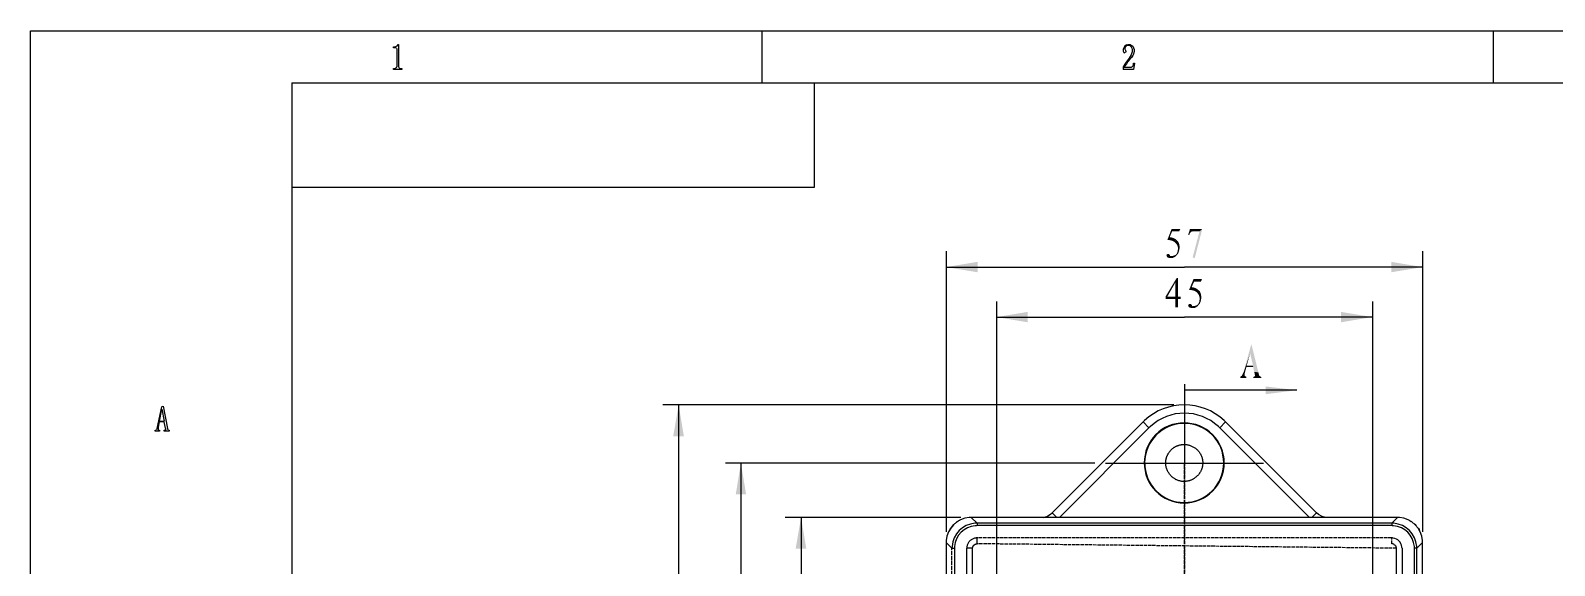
# Model space of a CAD drawing. Header units: millimetres. Extents: x 67 to 592, y -195 to 280.
# Drawn here: x 67.1 to 249.4, y 112.1 to 176.1 of the extents above; entities that cross this region are included whole.
import ezdxf

# ---------------------------------------------------------------- set-up
doc = ezdxf.new("R2010")
doc.units = ezdxf.units.MM
doc.linetypes.add('PDF_IMPORT', pattern=[1, 0.8, -0.2])
doc.layers.add('PDF_图层 1', color=7, linetype='Continuous', true_color=0x231f20)

msp = doc.modelspace()

# ---------------------------------------------------------------- linework, layer by layer
at = {"layer": 'PDF_图层 1', "color": 7, "lineweight": -3}
for points in [[(67.06924493589393, -195.1805613626052), (67.06924493589393, 176.0492076831362), (592.0680000348664, 176.0492076831362)], [(154.578679173238, 176.0774743866956), (154.578679173238, 169.8127074746357)], [(242.059658575884, 176.0774743866956), (242.059658575884, 169.8127074746357)], [(110.7817030975802, 174.01725028898), (110.4990360619831, 174.01725028898)], [(110.4992241931208, 174.0173443545479), (110.4992241931208, 174.1302230376494), (110.6967618885466, 174.1302230376494)], [(110.6967148557635, 174.1302230376494), (110.7818441959349, 174.1302230376494)], [(110.8942525511894, 174.1867564447681), (110.7818441959349, 174.1303171032174)], [(110.8097346372179, 174.01725028898), (110.8384246358385, 173.9608109474283)], [(110.9791937602212, 174.2430076551793), (110.8940644200498, 174.1865683136295)], [(110.8942525511894, 173.9045127042331), (110.8942525511894, 171.7315980545546)], [(111.007225299857, 174.3277607330743), (110.9790056290816, 174.2431017207491)], [(111.0070371687193, 174.3278077658583), (111.0357271673417, 174.3842471074081), (111.0921665088906, 174.3842471074081)], [(111.0922135416737, 174.3842471074081), (111.0922135416737, 171.7315980545546)], [(197.8112148006106, 173.8479792971135), (197.8112148006106, 173.5940022601387), (197.839434471386, 173.5093432478135)], [(197.8677011749426, 174.01725028898), (197.8112618333936, 173.8479322643286)], [(197.8391993074616, 173.5094843461673), (197.8678893060821, 173.4530450046165)], [(198.0087054632497, 174.2149761155435), (197.8676071093747, 174.0174384201177)], [(197.8956856817972, 173.4247312682723), (197.9521250233461, 173.3965115974978)], [(198.0087054632497, 173.3965115974978), (197.9522661217008, 173.3965115974978)], [(198.0366899701007, 174.0737366633138), (198.0084702993271, 173.9608579802141)], [(198.2061961258906, 174.3559804038488), (198.0086584304648, 174.2148820499737)], [(198.0087054632497, 173.9607639146443), (198.0087054632497, 173.8478852315446)], [(198.0087054632497, 173.8479792971135), (198.0369251340251, 173.7915399555636)], [(198.0366899701007, 173.7917280867023), (198.0653799687249, 173.707069074377)], [(198.0932233772212, 173.4529979718316), (198.0367840356722, 173.4247783010572)], [(198.1497097515568, 174.1867564447681), (198.0368310684571, 174.0738777616675)], [(198.0651918375853, 173.7069750088082), (198.0934115083607, 173.6505356672574)], [(198.1212078840722, 173.6222689636981), (198.1212078840722, 173.5376099513729)], [(198.1212078840722, 173.5375158858031), (198.1212078840722, 173.4810765442533)], [(198.2342276655265, 174.2712273259547), (198.1495686532022, 174.1865683136295)], [(198.2061020603227, 174.3560274366337), (198.3472004141978, 174.3842471074081), (198.6293971219479, 174.3842471074081)], [(198.3472004141978, 174.2994940295141), (198.2343217310962, 174.2712743587387)], [(198.6291149252404, 174.2430546879642), (198.5167065699859, 174.2994940295141), (198.3473885453355, 174.2994940295141)], [(198.6292089908084, 174.3842471074081), (198.7707776725304, 174.3278077658583)], [(198.6292089908084, 174.2430076551793), (198.742087673908, 174.1301289720796)], [(198.8266996534511, 173.3965115974978), (198.742040641125, 173.1707542312975)], [(198.7421817394796, 174.1302230376494), (198.8268407518039, 173.960905012998)], [(198.7706836069607, 174.3277607330743), (198.9395313037659, 174.1866623791992)], [(198.8552015209321, 173.7914929227788), (198.8552015209321, 173.5375158858031), (198.8265115223116, 173.396417531928)], [(198.8266996534511, 173.9609990785669), (198.8553896520717, 173.7916810539174)], [(199.0246606439354, 173.2555073091916), (198.9395313037659, 173.0861892845412)], [(198.9397194349036, 174.1867564447681), (199.0525981180033, 173.9892187493423)], [(199.0807237232089, 173.4529979718316), (199.024754709507, 173.2554602764067)], [(199.052692183573, 173.9892187493423), (199.109131525122, 173.8199007246918)], [(199.1091785579069, 173.5657355565785), (199.0804885592863, 173.4528568734779)], [(199.1091785579069, 173.819759626339), (199.1091785579069, 173.5657825893634)], [(111.4871948669555, 171.4210405776744), (110.4990360619831, 171.4210405776744)], [(110.4992241931208, 171.4211346432442), (110.4992241931208, 171.5340133263439), (110.6967618885466, 171.5340133263439)], [(110.7532482628823, 171.5622800299041), (110.6968089213315, 171.5340603591297)], [(110.8097346372179, 171.6187664042389), (110.7532952956671, 171.5623270626881)], [(110.8662210115517, 171.6750176146501), (110.8097816700028, 171.6185782731002)], [(110.8942525511894, 171.7315039889848), (110.866032880414, 171.675064647435)], [(111.0922135416737, 171.7315039889848), (111.120433212449, 171.675064647435)], [(111.1201980485283, 171.6750176146501), (111.1766373900772, 171.6185782731002)], [(111.1767314556452, 171.6187664042389), (111.2331707971959, 171.5623270626881)], [(111.2332178299808, 171.5622800299041), (111.2896571715315, 171.5340603591297)], [(111.2897042043164, 171.5340133263439), (111.4872418997422, 171.5340133263439)], [(111.4871948669555, 171.5340133263439), (111.4871948669555, 171.4211346432442)], [(197.8112148006106, 171.7315039889848), (197.7825248019882, 171.6468449766605)], [(197.7827129331259, 171.6467979438747), (197.7827129331259, 171.4210405776744)], [(199.052692183573, 171.4210405776744), (197.7828069986957, 171.4210405776744)], [(197.8677011749426, 171.8445237704391), (197.8112618333936, 171.7316450873386)], [(198.0087054632497, 172.0420144330801), (197.8676071093747, 171.8444767376543)], [(197.923717221433, 171.7032843182104), (198.7985270154588, 171.7032843182104)], [(198.0087054632497, 171.8445237704391), (197.9522661217008, 171.7316450873386)], [(198.1497097515568, 172.2677717992795), (198.0086113976818, 172.0420144330801)], [(198.1776942584078, 172.0985008074148), (198.0088465616044, 171.8445237704391)], [(198.2907140398621, 172.4652624619204), (198.1496156859871, 172.2677247664955)], [(198.3752319538336, 172.3805093840263), (198.1776942584078, 172.0983126762762)], [(198.4036867885316, 172.6062667502266), (198.2908081054319, 172.4651683963515)], [(198.6011774511725, 172.6345334537868), (198.3754200849713, 172.3805564168103)], [(198.5167065699859, 172.7475062024563), (198.4038278868862, 172.6064078485812)], [(198.6292089908084, 172.9449968650963), (198.5168006355539, 172.7474591696714)], [(198.7987151465965, 172.8602437872013), (198.6011774511725, 172.634486421002)], [(198.7421817394796, 173.1707542312975), (198.6293030563781, 172.9449968650963)], [(198.8552015209321, 172.9732635686566), (198.7987621793832, 172.860384885556)], [(198.8552015209321, 171.7315039889848), (198.7987621793832, 171.7032843182104)], [(198.9397194349036, 173.0860011534025), (198.8550604225793, 172.9731224703029)], [(198.9397194349036, 171.8162570668798), (198.8550604225793, 171.7315980545546)], [(198.9962058092393, 171.9290416844106), (198.9397664676885, 171.81616300131)], [(199.0246606439354, 172.0420144330801), (198.9959706453148, 171.9291357499795)], [(199.0244725127977, 172.0419203675103), (199.052692183573, 172.1830187213854), (199.1373511958974, 172.1830187213854)], [(199.1372100975446, 172.1830187213854), (199.0525510852184, 171.4210876104602)], [(98.33687531856967, 169.8125663762819), (98.33687531856967, -188.9158885161142)], [(98.3370634497092, 169.8125663762819), (585.8031860900225, 169.8125663762819), (585.8031860900225, -188.9158885161142)], [(160.8151323489536, 169.8125663762819), (160.8151323489536, 157.3112522229358)], [(160.8151323489536, 157.3112051901518), (98.33678125299991, 157.3112051901518)], [(176.6179598518411, 149.6637684756828), (176.6179598518411, 116.082360253377)], [(233.621788883007, 149.6637684756828), (233.621788883007, 116.082360253377)], [(176.6179598518411, 147.7730505337553), (205.1202976624853, 147.7730505337553)], [(233.621788883007, 147.7730505337553), (205.1199214002081, 147.7730505337553)], [(182.6288908252799, 143.6530726661675), (182.6288908252799, 111.059352920988)], [(227.6108579095682, 143.6530726661675), (227.6108579095682, 111.059352920988)], [(182.6288908252799, 141.7903862638758), (205.1199684329929, 141.7903862638758)], [(227.6108579095682, 141.7903862638758), (205.1202506297004, 141.7903862638758)], [(205.1201095313457, 133.7761878949004), (205.1201095313457, 124.3225981852593)], [(203.8781618205363, 131.2927628011275), (142.7261352510107, 131.2927628011275)], [(144.6168531929372, 131.2927628011275), (144.6168531929372, 59.33260232475739), (144.6168531929372, -12.65577782238718)], [(218.5804691959835, 133.0424764547497), (205.1201565641325, 133.0424764547497)], [(82.73106815047612, 131.0670054349272), (82.19489440574942, 128.4425760528472)], [(82.5053578170598, 129.3455584848644), (82.78755452481175, 130.7847616943922), (83.07022156040708, 129.3455584848644)], [(82.73102111769124, 131.0670995004961), (82.92855881311705, 131.1517585128213), (83.46520288568894, 128.442670118417)], [(81.99754484146314, 128.1603793450971), (81.99754484146314, 128.2450383574223), (82.08220385378928, 128.2450383574223)], [(82.50554594819934, 128.1602852795274), (81.99759187424621, 128.1602852795274)], [(82.16705099725311, 128.3580111060918), (82.13836099863073, 128.3015717645419)], [(82.19503550410407, 128.4425290200633), (82.19503550410407, 128.3860896785134)], [(82.47704408071466, 129.2609935381089), (82.3359457268396, 128.6119411102825)], [(82.3360397924112, 128.6118000119288), (82.3360397924112, 128.5271409996036)], [(82.3360397924112, 128.5272820979573), (82.3360397924112, 128.4426230856321)], [(82.3360397924112, 128.4425290200633), (82.3360397924112, 128.357870007738)], [(82.3360397924112, 128.3580111060918), (82.36472979103176, 128.2733520937666)], [(82.36454165989223, 128.2732580281968), (82.42051067359779, 128.2450383574223)], [(82.42055770638267, 128.2450383574223), (82.50568704655217, 128.2450383574223)], [(83.21113178314442, 128.4990624271829), (83.07003342926754, 129.2609935381089), (82.47695001514671, 129.2609935381089)], [(82.50554594819934, 129.3455114520795), (83.0694690358544, 129.3455114520795)], [(82.50554594819934, 128.2450383574223), (82.50554594819934, 128.1603793450971)], [(83.66255244997522, 128.1602852795274), (83.0699393636996, 128.1602852795274)], [(83.07003342926754, 128.1603793450971), (83.07003342926754, 128.2450383574223), (83.15469244159367, 128.2450383574223)], [(83.21103771757465, 128.2732580281968), (83.1545983760239, 128.2450383574223)], [(83.23906925721049, 128.3297914353164), (83.21084958643694, 128.2733520937666)], [(83.21103771757465, 128.4990153943971), (83.23925738835003, 128.4425760528472)], [(83.23906925721049, 128.4425290200633), (83.23906925721049, 128.3860896785134)], [(83.23906925721049, 128.3860426457276), (83.23906925721049, 128.3296033041778)], [(83.4650147545494, 128.4425290200633), (83.4650147545494, 128.3860896785134)], [(83.49304629418705, 128.3580111060918), (83.52173629280946, 128.3015717645419)], [(83.57803453600374, 128.2450383574223), (83.66269354832805, 128.2450383574223)], [(83.66255244997522, 128.2450383574223), (83.66255244997522, 128.1603793450971)], [(200.8871589150902, 128.5555017687327), (190.1632136927257, 117.8038072034398)], [(210.0585519169784, 129.2609935381089), (209.3530601476031, 128.5555017687327)], [(194.4247602420357, 124.3225511524754), (150.2040658096888, 124.3225511524754)], [(152.0667522119813, 124.3225511524754), (152.0667522119813, 59.33264935754318), (152.0667522119813, -5.657252437390828)], [(195.6660494938586, 124.3225511524754), (205.1201095313457, 124.3225511524754), (214.5736992409877, 124.3225511524754)], [(178.3674383415416, 117.8318857758606), (157.3720032849054, 117.8318857758606)], [(159.263144521894, 117.8318857758606), (159.263144521894, 59.33250825918853)], [(179.6094330851359, 117.8318857758606), (180.3149248545113, 117.1263940064853)], [(180.3149248545113, 117.0981743357099), (180.3149248545113, 117.04173499416), (180.3149248545113, 116.9852956526102), (180.3149248545113, 116.900636640285), (180.3149248545113, 116.8441972987333)], [(188.2444642111615, 117.8319798414294), (188.6677592727867, 117.94485852453), (189.0915246622571, 118.1988355615057), (189.3168117006113, 118.3681535861561), (189.8534557731849, 117.8319798414294)], [(220.922937034235, 118.3681535861561), (220.3867632895084, 117.8319798414294)], [(221.9954256220394, 117.8318857758606), (221.6003502311896, 117.9447644589612), (221.1488354987891, 118.1705218251614), (220.9230781325879, 118.3680595205864)], [(230.6303156497122, 117.8318857758606), (229.9248238803351, 117.1263940064853)], [(229.9248238803351, 117.0981743357099), (229.9248238803351, 117.04173499416), (229.9248238803351, 116.9852956526102), (229.9248238803351, 116.900636640285), (229.9248238803351, 116.8441972987333)], [(232.0412991884646, 117.4651711541399), (232.1541778715643, 117.4087318125882)], [(232.1543189699171, 117.4086377470193), (232.2671976530187, 117.3239787346941)], [(232.6342885370175, 117.0419231252987), (232.746696892272, 116.9572641129725)], [(232.7467909578399, 116.9571700474037), (232.8319202980131, 116.8442913643031)], [(233.1137877762708, 116.4774356442277), (233.1984467885951, 116.364556961128)], [(233.1983056902423, 116.3646510266969), (233.2547450317931, 116.2235526728218)], [(177.3519534887011, 114.1352029698988), (177.40839283025, 114.1352029698988), (177.4643618439555, 114.1352029698988), (177.5208011855045, 114.1352029698988), (177.6059305256758, 114.1352029698988)], [(179.778421880294, 4.529907614047131), (179.778421880294, 114.1352029698988), (179.0729301109169, 114.1352029698988), (179.0729301109169, 4.529907614047131)], [(230.0944711344779, 114.643204076635), (230.0098121221535, 114.6714237474094), (229.9246827819822, 114.6714237474094)], [(230.4613268545541, 114.1352500026837), (229.9248238803351, 3.993733869322258), (230.0099532205064, 3.993733869322258)], [(230.094330036125, 114.643204076635), (230.1789890484493, 114.6149844058596)], [(230.1788479500965, 114.6149373730747), (230.2352872916454, 114.558498031524)], [(230.2353343244321, 114.55845099874), (230.3204636646016, 114.5020116571901)], [(230.3203225662488, 114.5019646244053), (230.3762915799507, 114.4455252828545)], [(230.3763386127356, 114.4456663812092), (230.405028611358, 114.3610073688839)], [(230.4048404802203, 114.3609603360991), (230.4330601509957, 114.3045209945492)], [(230.4328249870713, 114.3044269289795), (230.4615149856918, 114.2197679166551)], [(230.4613268545541, 114.2199560477938), (230.4613268545541, 114.1352970354685)], [(231.1668186239312, 114.1352500026837), (231.1668186239312, 4.529954646832015), (230.4613268545541, 4.529954646832015), (230.4613268545541, 4.445295634507705)], [(232.8033243649604, 114.1352029698988), (232.7186653526343, 114.1352029698988), (232.6344766681552, 114.1352029698988)], [(232.8882655739922, 114.1352029698988), (232.8318262324415, 114.1352029698988)], [(233.621788883007, 114.8124280357157), (232.9445167844035, 114.1351559371139)]]:
    msp.add_lwpolyline(points, dxfattribs=at)
for points in [[(220.9231251653746, 118.3682006189401), (210.0585519169784, 129.2609935381089), (209.8892338923316, 129.402091891984, 0.397132876325784), (200.3505148425184, 129.402091891984), (200.1816671457131, 129.2609935381089)], [(220.0765350421206, 117.8038072034398), (209.3530601476031, 128.5555017687327), (209.1837421229526, 128.6966001226078, 0.3942480591875246), (201.0560066118937, 128.6966001226078), (200.8871589150902, 128.5555017687327), (200.1816671457131, 129.2609935381089), (189.3166235694736, 118.3682006189401)], [(200.379157808354, 124.3508178560347, 0.4164521404321833), (205.0918428277891, 119.609913165827, 2.413993229506874), (200.3665282754395, 124.3514287966442)], [(229.9246827819822, 117.1263940064853), (180.3149248545113, 117.1263940064853), (180.0609478175365, 117.1263940064834, 0.3697508597632388), (177.3236397523577, 114.3608662705302), (177.2954200815824, 114.1351089043299)], [(232.9443286532658, 4.501687943271754), (232.9443286532658, 114.1352029698988), (232.9161089824922, 114.3609603360991, 0.3698153450734477), (230.1788009173116, 117.1264880720541), (229.9248238803351, 117.1264880720541)], [(177.2952319504428, 114.1351559371139), (176.6179598518411, 114.8124280357157), (176.6179598518411, 3.824462877455793), (176.6179598518429, 3.598705511255512, 0.3651785923971028), (179.383487587797, 0.8331777753004663), (179.6092449539964, 0.8331777753004663)]]:
    msp.add_lwpolyline(points, format="xyb", dxfattribs=at)
at = {"layer": 'PDF_图层 1', "color": 7, "linetype": 'PDF_IMPORT', "lineweight": -3, "ltscale": 0.4866666666666664}
msp.add_lwpolyline([(205.1201095313457, 133.0424764547497), (205.1201095313457, 126.7777095426898), (205.1201095313457, -7.745508074744118)], dxfattribs=at)
at = {"layer": 'PDF_图层 1', "color": 7, "lineweight": -3}
msp.add_lwpolyline([(205.0917957950024, 119.5534738242771, 0.4147058823528392), (209.88913982676, 124.3508178560356, 0.4159261180770654), (205.0917957950006, 129.1199422170178, 0.4171597633138316), (200.3226714340202, 124.3508178560347, 0.415926118076857)], format="xyb", close=True, dxfattribs=at)
at = {"layer": 'PDF_图层 1', "color": 7, "linetype": 'PDF_IMPORT', "lineweight": -3, "ltscale": 0.5975138888888889}
msp.add_lwpolyline([(205.1201095313457, -5.656923207898464), (205.1201095313457, -5.431636169544287), (205.1201095313457, 124.0685741155006), (205.1201095313457, 124.3225511524754)], dxfattribs=at)
at = {"layer": 'PDF_图层 1', "color": 7, "linetype": 'PDF_IMPORT', "lineweight": -3, "ltscale": 0.004166666666667052}
msp.add_lwpolyline([(178.1984495463835, 117.4651711541399), (178.085570863282, 117.4087318125882), (177.4930518425761, 116.9572641129725), (177.0413019462511, 116.364556961128), (176.9848626047022, 116.223458607253)], dxfattribs=at)
at = {"layer": 'PDF_图层 1', "color": 7, "linetype": 'PDF_IMPORT', "lineweight": -3, "ltscale": 0.5049861111111111}
for points in [[(229.9248238803351, 114.6714237474094), (229.9248238803351, 115.3769155167857), (180.3150659528641, 115.3769155167857)], [(230.4613268545541, 114.1352029698988), (180.3150659528641, 114.6714237474094)]]:
    msp.add_lwpolyline(points, dxfattribs=at)
at = {"layer": 'PDF_图层 1', "color": 7, "linetype": 'PDF_IMPORT', "lineweight": -3, "ltscale": 0.5850000000000009}
msp.add_lwpolyline([(177.2954200815824, 4.501734976057548), (177.2954200815824, 114.1352500026837)], dxfattribs=at)
at = {"layer": 'PDF_图层 1', "color": 7, "lineweight": -3}
for points, weights, knots in [([(205.0917957950006, 122.1214638648073), (206.389906136455, 122.1347567643311), (207.3078568867087, 123.0527075145812), (207.3211497862335, 124.3508178560356), (207.3211497862317, 125.5642636993622), (206.3052416383291, 126.5519521764895), (205.0917957950024, 126.5519521764895), (203.8033707872027, 126.5502976750541), (202.892315975983, 125.6392428638336), (202.8906614745503, 124.3508178560347), (202.8906614745503, 123.1373720127081), (203.8783499516758, 122.1214638648064), (205.0917957950024, 122.1214638648064)], [1, 0.809540159833192, 0.809540159833192, 1, 1, 1, 1, 0.8053428082641051, 0.8053428082641051, 1, 1, 1, 1], [0, 0, 0, 0, 1.550316658015814, 1.550316658015814, 1.550316658015814, 2.550316658015814, 2.550316658015814, 2.550316658015814, 4.118544732077476, 4.118544732077476, 4.118544732077476, 5.118544732077476, 5.118544732077476, 5.118544732077476, 5.118544732077476]), ([(179.7782807819357, 114.1352500026837), (179.7949253207319, 114.4396064788902), (180.0105539012294, 114.6550460772792), (180.3149248545113, 114.6714237474085), (180.3149248545113, 114.9065876705355), (180.3149248545113, 115.1417515936615), (180.3149248545113, 115.3769155167875), (180.2584855129605, 115.3675089598627), (180.2020461714116, 115.3581024029378), (180.1456068298608, 115.348695846013), (179.5633409562031, 115.2640368336851), (179.1739094995065, 114.856732918832), (179.1014790111828, 114.2763483565587), (179.0919156783117, 114.2293155719319), (179.0823523454388, 114.1822827873069), (179.0727890125659, 114.1352500026809)], [1, 0.829580926211484, 0.829580926211484, 1, 1, 1, 1, 1, 1, 1, 1, 1, 1, 1, 1, 1], [0, 0, 0, 0, 1.462406688381398, 1.462406688381398, 1.462406688381398, 2.462406688381398, 2.462406688381398, 2.462406688381398, 3.462406688381398, 3.462406688381398, 3.462406688381398, 4.462406688381398, 4.462406688381398, 4.462406688381398, 5.462406688381398, 5.462406688381398, 5.462406688381398, 5.462406688381398])]:
    msp.add_rational_spline(points, weights, degree=3, knots=knots, dxfattribs=at)
for points, knots in [([(230.630127518569, 117.8318857758606), (213.6232293740901, 117.8318857758606), (196.616331229613, 117.8318857758606), (179.6094330851341, 117.8318857758606), (179.5341806297337, 117.8224792189366), (179.4589281743334, 117.8130726620118), (179.3836757189311, 117.803666105087), (177.9134308715549, 117.7063082409115), (176.7578353533164, 116.5224930518986), (176.6181479829806, 115.0663580399064), (176.6181479829806, 114.9816990275812), (176.6181479829806, 114.897040015256), (176.6181479829806, 114.8123810029308)], [0, 0, 0, 0, 1, 1, 1, 2, 2, 2, 3, 3, 3, 4, 4, 4, 4]), ([(229.9246827819858, 116.8443854298719), (213.3880968061628, 116.8443854298719), (196.8515108303379, 116.8443854298719), (180.3149248545131, 116.8443854298719), (180.2396723991145, 116.8349788729489), (180.1644199437141, 116.8255723160241), (180.0891674883155, 116.8161657590993), (178.8155196806638, 116.7474978935453), (177.6820295712005, 115.6422274548555), (177.6340561308833, 114.3610544016688), (177.6246495739593, 114.2858019462675), (177.6152430170336, 114.2105494908671), (177.6058364601079, 114.1352970354667)], [0, 0, 0, 0, 1, 1, 1, 2, 2, 2, 3, 3, 3, 4, 4, 4, 4]), ([(232.6342885370175, 4.529907614046222), (232.6342885370175, 41.06500606599677), (232.6342885370175, 77.60010451794824), (232.6342885370175, 114.1352029698988), (232.6342885370175, 114.2104554253001), (232.6342885370175, 114.2857078807005), (232.6342885370175, 114.3609603361009), (232.4870759211404, 115.6722343714464), (231.4866885921655, 116.7257687470474), (230.1509575088135, 116.8160716935277), (230.0755482774659, 116.8254782504516), (230.0001390461183, 116.8348848073764), (229.9247298147689, 116.8442913643013)], [0, 0, 0, 0, 1, 1, 1, 2, 2, 2, 3, 3, 3, 4, 4, 4, 4]), ([(233.5653495414599, 3.231849791180167), (233.5841626553096, 3.429387486605982), (233.6029757691592, 3.626925182030888), (233.6217888830088, 3.824462877455793), (233.621788883007, 40.8204512635412), (233.621788883007, 77.81643964962751), (233.621788883007, 114.8124280357147), (233.621788883007, 114.8970870480409), (233.621788883007, 114.9817460603652), (233.621788883007, 115.0664050726904), (233.4821015126676, 116.5225400846835), (232.3265059944309, 117.7063552736973), (230.8562611470511, 117.8037131378701), (230.7810086916525, 117.813119694794), (230.7057562362539, 117.8225262517188), (230.6305037808535, 117.8319328086436)], [0, 0, 0, 0, 1, 1, 1, 2, 2, 2, 3, 3, 3, 4, 4, 4, 5, 5, 5, 5]), ([(231.1668186239312, 114.1352029698997), (231.1572552910565, 114.1822357545256), (231.1476919581818, 114.2292685391506), (231.138128625307, 114.2763013237757), (231.0661684648321, 114.856685886048), (230.6762666802904, 115.2639898009011), (230.0944711344779, 115.3486488132263), (230.0378750169817, 115.3580553701493), (229.981278899482, 115.3674619270741), (229.9246827819822, 115.376868483999)], [0, 0, 0, 0, 1, 1, 1, 2, 2, 2, 3, 3, 3, 3]), ([(177.6059305256758, 114.1352500026809), (177.6059305256758, 77.6001515507313), (177.6059305256758, 41.06505309878166), (177.6059305256758, 4.529954646831104), (177.6153370825997, 4.445295634507705), (177.6247436395255, 4.360636622182485), (177.6341501964512, 4.275977609857266), (177.7141059303127, 2.962822263124611), (178.7968006323821, 1.945032803837559), (180.0887912260346, 1.820866252427723), (180.1642004573786, 1.820866252427723), (180.239609688728, 1.820866252427723), (180.3150189200755, 1.820866252427723)], [0, 0, 0, 0, 1, 1, 1, 2, 2, 2, 3, 3, 3, 4, 4, 4, 4])]:
    msp.add_open_spline(points, degree=3, knots=knots, dxfattribs=at)
at = {"layer": 'PDF_图层 1', "color": 7, "lineweight": -3, "transparency": 33554559}
for points in [[(110.8097816700028, 174.0173443545479), (110.8097816700028, 173.9891246837725), (110.8384716686233, 174.0173443545479), (110.8384716686233, 173.9891246837725)], [(110.8662210115517, 173.9326853422227), (110.8662210115517, 173.9044656714482), (110.8944406823271, 173.9326853422227), (110.8944406823271, 173.9044656714482)], [(110.8944406823271, 173.9044656714482), (110.8944406823271, 173.8762460006728), (110.9231306809476, 173.9044656714482), (110.9231306809476, 173.8762460006728)], [(197.8956856817972, 173.4247312682723), (197.8956856817972, 173.3965115974978), (197.9239053525708, 173.4247312682723), (197.9239053525708, 173.3965115974978)], [(198.0367840356722, 173.4247312682723), (198.0367840356722, 173.3965115974978), (198.0654740342928, 173.4247312682723), (198.0654740342928, 173.3965115974978)], [(198.0932233772212, 173.6504886344725), (198.0932233772212, 173.6222689636981), (198.1214430479966, 173.6504886344725), (198.1214430479966, 173.6222689636981)], [(198.1214430479966, 173.4811706098221), (198.1214430479966, 173.4529509390476), (198.1501330466171, 173.4811706098221), (198.1501330466171, 173.4529509390476)], [(197.9521250233461, 171.7315510217697), (197.9521250233461, 171.7033313509943), (197.9803446941215, 171.7315510217697), (197.9803446941215, 171.7033313509943)], [(205.1199214002081, 133.0423823891808), (205.1199214002081, 133.0141627184054), (205.1481410709834, 133.0423823891808), (205.1481410709834, 133.0141627184054)], [(82.7876485903797, 130.7848087271771), (82.7876485903797, 130.7565890564017), (82.81633858900209, 130.7848087271771), (82.81633858900209, 130.7565890564017)], [(82.08215682100439, 128.2450383574223), (82.08215682100439, 128.2168186866469), (82.11084681962495, 128.2450383574223), (82.11084681962495, 128.2168186866469)], [(82.11037649177794, 128.2732580281968), (82.11037649177794, 128.2450383574223), (82.13859616255331, 128.2732580281968), (82.13859616255331, 128.2450383574223)], [(82.1668158333287, 128.357917040522), (82.1668158333287, 128.3296973697475), (82.19503550410407, 128.357917040522), (82.19503550410407, 128.3296973697475)], [(83.46492068898146, 128.3861367112974), (83.46492068898146, 128.357917040522), (83.49314035975684, 128.3861367112974), (83.49314035975684, 128.357917040522)], [(83.52136003053221, 128.3014776989722), (83.52136003053221, 128.2732580281968), (83.54957970130758, 128.3014776989722), (83.54957970130758, 128.2732580281968)], [(83.54957970130758, 128.2732580281968), (83.54957970130758, 128.2450383574223), (83.57826969992814, 128.2732580281968), (83.57826969992814, 128.2450383574223)], [(180.3148307889415, 117.1264880720541), (180.3148307889415, 117.0982684012787), (180.3430504597187, 117.1264880720541), (180.3430504597187, 117.0982684012787)], [(180.3148307889415, 117.1264880720541), (180.3148307889415, 117.0982684012787), (180.3430504597187, 117.1264880720541), (180.3430504597187, 117.0982684012787)], [(229.9250120114746, 117.1264880720541), (229.9250120114746, 117.0982684012787), (229.9537020100951, 117.1264880720541), (229.9537020100951, 117.0982684012787)], [(229.9250120114746, 117.1264880720541), (229.9250120114746, 117.0982684012787), (229.9537020100951, 117.1264880720541), (229.9537020100951, 117.0982684012787)], [(177.2953260160126, 114.1352029698988), (177.2953260160126, 114.1069832991243), (177.3517653575615, 114.1352029698988), (177.3517653575615, 114.1069832991243)], [(232.8316381013038, 114.1352029698988), (232.8316381013038, 114.1069832991243), (232.8598577720792, 114.1352029698988), (232.8598577720792, 114.1069832991243)], [(232.9162971136281, 114.1352029698988), (232.9162971136281, 114.1069832991243), (232.9727364551788, 114.1352029698988), (232.9727364551788, 114.1069832991243)]]:
    msp.add_solid(points, dxfattribs=at)
at = {"layer": 'PDF_图层 1', "color": 7, "transparency": 33554559}
for points in [[(203.6526396182595, 152.0342678535711), (203.0882462027574, 151.0183597056694), (203.5962002767106, 152.3446842320966)], [(203.6526396182595, 152.0342678535711), (203.3699725826623, 151.3569957549712), (203.0882462027574, 151.0183597056694)], [(203.3700196154472, 151.3568076238326), (203.0882932355423, 151.0181715745308), (203.6526866510426, 151.3003682822818)], [(203.5960591783541, 152.3447782976664), (203.6529688477519, 152.0338915912939), (204.6401869970321, 152.3447782976664)], [(203.6527807166141, 152.0340797224325), (204.4989005120193, 152.0340797224325), (204.6404691937396, 152.344966428805)], [(205.7971934988098, 152.3447782976664), (205.5714361326086, 151.6392865282902), (205.9382918526849, 152.0061422483655)], [(205.5715772309632, 151.6391454299355), (205.8533036108664, 151.8931224669121), (205.8815232816417, 151.9495618084619)], [(205.5715772309632, 151.6391454299355), (205.7973345971645, 151.8366831253613), (205.8533036108664, 151.8931224669121)], [(205.5715772309632, 151.6391454299355), (205.7404249277667, 151.7238044422607), (205.7973345971645, 151.8366831253613)], [(205.5715772309632, 151.6391454299355), (205.6839855862159, 151.5827060883857), (205.7404249277667, 151.7238044422607)], [(205.7971934988098, 152.3447782976664), (205.9382918526849, 152.0061422483655), (207.2646163791112, 152.3447782976664)], [(205.9381507543302, 152.0061422483655), (206.0797194360523, 152.0338915912939), (207.2649456086035, 152.3447782976664)], [(205.9381507543302, 152.0061422483655), (205.9945900958791, 152.0061422483655), (206.0797194360523, 152.0338915912939)], [(206.0795313049146, 152.0340797224325), (206.1641903172389, 152.0340797224325), (207.264757477464, 152.344966428805)], [(206.1076098773353, 148.9300570355321), (206.9259803298103, 152.0342208207872), (207.2646163791112, 152.3446371993127)], [(206.1076098773353, 148.9300570355321), (207.2646163791112, 152.3446371993127), (206.36158691431, 148.8453980232069)], [(206.1641903172389, 152.0340797224325), (206.9261214281649, 152.0340797224325), (207.264757477464, 152.344966428805)], [(203.6527807166141, 151.3005093806356), (203.0879169732651, 151.0183126728854), (203.8780677549683, 151.2158503683103)], [(203.0881051044046, 151.0181715745308), (203.2292034582796, 151.0181715745308), (204.0757935815319, 151.102830586856)], [(203.8779736893985, 151.2158503683103), (203.0882932355423, 151.0183126728854), (204.0755113848226, 151.1029716852106)], [(203.2290623599268, 151.0181715745308), (203.3701607138019, 150.9899519037563), (204.075652483179, 151.102830586856)], [(203.3700196154472, 150.9898108054026), (203.5120586250163, 150.9620614624742), (204.0755113848226, 151.1026894885023)], [(204.075652483179, 151.102830586856), (203.511729395524, 150.9617322329809), (204.2449705078295, 150.9617322329809)], [(203.5118234610919, 150.9618733313356), (203.6237614884994, 150.9341239884063), (204.2450645733974, 150.9618733313356)], [(203.623996652422, 150.9339358572677), (203.7650950062971, 150.8770261878717), (204.244829409473, 150.961685200197)], [(203.7649539079442, 150.8772143190104), (203.8500832481155, 150.8207749774605), (204.2451586389672, 150.9618733313356)], [(204.2449705078295, 150.9618733313356), (203.849895116976, 150.8207749774605), (204.3860688617045, 150.8207749774605)], [(203.8500362153325, 150.8209160758143), (203.9629148984322, 150.7640064064174), (204.3857396322121, 150.8209160758143)], [(203.963055996785, 150.764194537556), (204.0477150091111, 150.6800058530778), (204.385880730565, 150.8211042069529)], [(204.0477150091111, 150.679958820292), (204.1605936922108, 150.5383901385709), (204.4705397428893, 150.6230491508961)], [(204.385927763348, 150.8209160758143), (204.047762041896, 150.6798177219383), (204.470586775676, 150.6233783803884)], [(204.470586775676, 150.6232372820338), (204.1606407249957, 150.5385782697095), (204.5274964450719, 150.4256995866089)], [(204.1607347905637, 150.5385782697095), (204.2731431458181, 150.3974799158344), (204.5271201827929, 150.4256995866089)], [(204.3016920460859, 149.6073291341321), (204.2447823766899, 149.466230780257), (204.4705397428893, 149.6355488049074)], [(204.2449705078295, 149.4663718786117), (204.3860688617045, 149.4094622092148), (204.4707278740288, 149.6356899032621)], [(204.2733312769577, 150.3976210141882), (204.3297706185066, 150.2000833187624), (204.5273083139324, 150.4253703571165)], [(204.3296295201538, 149.8045846328504), (204.3018801772236, 149.6075172652707), (204.4707278740288, 149.6357369360461)], [(204.3296295201538, 150.1999422204086), (204.3578491909291, 150.0028748528298), (204.5558572142001, 150.1435028788588)], [(204.3296295201538, 149.8045846328504), (204.4707278740288, 149.6357369360461), (204.5271672155796, 149.8897139730217)], [(204.5273083139324, 150.4255584882551), (204.3297706185066, 150.1998011220558), (204.5555279847078, 150.1438321083511)], [(204.357990289282, 150.0026867216921), (204.3297706185066, 149.8046786984202), (204.5273083139324, 149.8898080385906)], [(204.357990289282, 150.0026867216921), (204.5273083139324, 149.8898080385906), (204.5555279847078, 150.1437850755671)], [(176.6179598518411, 147.7730505337553), (180.3711760649225, 147.1522177767035), (180.3711760649225, 148.3938832908055)], [(202.9750853229502, 149.1556733033787), (203.0033049937256, 149.0992339618288), (203.3988507124224, 149.1838929741541)], [(203.0034460920785, 149.212394841636), (202.9752264213049, 149.1554851722401), (203.3989918107771, 149.1841751708606)], [(203.3988036796394, 149.1840340725069), (203.0032579609407, 149.0993750601817), (203.4265530225678, 149.0711553894072)], [(203.3137213722511, 149.2970538539603), (203.0033049937256, 149.2401441845653), (203.3701607138019, 149.2401441845653)], [(203.0034460920785, 149.2403323157039), (203.0034460920785, 149.2125829727746), (203.3698314843095, 149.2403323157039)], [(203.0034460920785, 149.0993750601817), (203.0316657628538, 149.0429357186318), (203.4267411537054, 149.0711553894072)], [(203.0318068612085, 149.2970538539603), (203.0035871904331, 149.2401441845653), (203.3135332411116, 149.2970538539603)], [(203.3700196154472, 149.2403323157039), (203.003634223218, 149.2125829727746), (203.3987096140678, 149.1838929741541)], [(203.0881051044046, 149.3249913280291), (203.0316657628538, 149.2972419850998), (203.257423129055, 149.3249913280291)], [(203.257423129055, 149.3249913280291), (203.0316657628538, 149.2972419850998), (203.313862470604, 149.2972419850998)], [(203.4267411537054, 149.0710142910534), (203.0316657628538, 149.0432649481242), (204.1040132523072, 149.0710142910534)], [(203.0318068612085, 149.0430768169856), (203.0595562041368, 148.9861671475896), (204.1041543506601, 149.0708261599148)], [(203.0597443352764, 148.9863552787273), (203.9345541293021, 148.958605935799), (204.1038721539544, 149.0710142910534)], [(203.0597443352764, 148.9863552787273), (203.1161836768253, 148.9299159371775), (203.9345541293021, 148.958605935799)], [(203.1727641167289, 149.3533520971573), (203.0881051044046, 149.3251324263819), (203.257423129055, 149.3251324263819)], [(203.1160425784725, 148.9300570355321), (203.1729522478684, 148.9018373647568), (203.9348833587963, 148.9582767063066)], [(203.1727641167289, 148.9016962664021), (203.257423129055, 148.8734765956276), (203.9346952276568, 148.958605935799)], [(203.257423129055, 148.8733354972739), (203.7649068751593, 148.8733354972739), (203.9346952276568, 148.9584648374452)], [(203.257423129055, 148.8733354972739), (203.3989918107771, 148.8455861543455), (203.7649068751593, 148.8733354972739)], [(203.3988036796394, 148.8453980232069), (203.5676513764428, 148.8453980232069), (203.7651890718686, 148.8731473661353)], [(203.5676984092259, 149.0993750601817), (203.4266000553508, 149.0711553894072), (203.6805770923255, 149.0993750601817)], [(203.680718190682, 149.0993750601817), (203.4267411537054, 149.0711553894072), (204.1040132523072, 149.0711553894072)], [(203.680718190682, 149.0993750601817), (204.1040132523072, 149.0711553894072), (204.2451116061823, 149.2404734140576)], [(203.8779736893985, 149.1556733033787), (203.7937850049194, 149.1279239604494), (204.244829409473, 149.2403323157039)], [(203.963055996785, 149.1840340725069), (203.8779266566137, 149.1558144017324), (204.2447823766899, 149.2404734140576)], [(204.0477150091111, 149.212394841636), (203.963055996785, 149.1841751708606), (204.2447823766899, 149.2401441845653)], [(204.1040132523072, 149.2686930848321), (204.0475739107565, 149.2122537432823), (204.2451116061823, 149.2404734140576)], [(204.1607347905637, 149.3249913280291), (204.1038251211677, 149.2685519864783), (204.3860218289178, 149.4096503403534)], [(204.1040132523072, 149.2686930848321), (204.2451116061823, 149.2404734140576), (204.3857396322121, 149.4097914387072)], [(204.2449705078295, 149.4663718786117), (204.1607818233485, 149.3248031968905), (204.3860688617045, 149.4094622092148)], [(233.621788883007, 147.7730505337553), (229.8685726699238, 148.3938832908055), (229.8685726699238, 147.1522177767035)], [(202.8906614745503, 144.2738583904336), (204.0476679763262, 145.9388189661608), (203.0881991699744, 144.2456387196591)], [(204.3581313876366, 146.446820072897), (204.0477150091111, 145.9388659989466), (202.8907085073334, 144.2739054232176)], [(204.3581313876366, 146.446820072897), (202.8907085073334, 144.2739054232176), (204.1888133629862, 146.446820072897)], [(204.357990289282, 146.4470082040356), (204.0475739107565, 144.2454035557356), (204.357990289282, 144.2454035557356)], [(204.0477150091111, 145.938630835023), (204.0477150091111, 144.2454505885205), (204.3581313876366, 146.4470552368205)], [(206.2771160331234, 146.0233368801323), (205.6840326190008, 145.0356484030059), (206.2206766915745, 146.3619729294331)], [(206.2771160331234, 146.0233368801323), (205.9944489975263, 145.3742844523068), (205.6840326190008, 145.0356484030059)], [(206.220488560435, 146.3619258966483), (206.2773982298309, 146.0232898473483), (207.2363967083358, 146.3619258966483)], [(206.2772100986932, 146.0232898473483), (207.095110223323, 146.0232898473483), (207.2362085771981, 146.3619258966483)], [(204.0477150091111, 144.2454505885205), (202.8902381794864, 143.935034209995), (204.3581313876366, 144.2454505885205)], [(202.8904263106259, 144.2738113576487), (202.8904263106259, 143.9351753083487), (203.0879640060499, 144.2455916868733)], [(202.8904263106259, 143.9351753083487), (204.0479031402488, 143.9351753083487), (204.6687358972999, 144.2455916868733)], [(204.357990289282, 144.2454505885205), (202.8905674089788, 143.935034209995), (204.6688769956527, 144.2454505885205)], [(203.0881051044046, 144.2454505885205), (202.8905674089788, 143.935034209995), (204.0475739107565, 144.2454505885205)], [(204.0477150091111, 143.9351753083487), (204.3581313876366, 143.9351753083487), (204.6685477661603, 144.2455916868733)], [(204.668688864515, 144.2454505885205), (204.3578021581442, 143.935034209995), (204.668688864515, 143.935034209995)], [(205.9944489975263, 145.3743785178756), (205.6840326190008, 145.0357424685748), (206.2771160331234, 145.3174688484797)], [(206.5024030714776, 145.2334212623553), (205.6840326190008, 145.0358835669285), (206.6721914239751, 145.1205425792537)], [(206.2772100986932, 145.3176569796183), (205.6841266845724, 145.0359305997143), (206.5024971370474, 145.2334682951392)], [(205.6841737173554, 145.0357424685748), (205.8534917420041, 145.0357424685748), (206.6723325223279, 145.1204014809)], [(205.8534917420041, 145.0357424685748), (205.9945900958791, 145.0075227978003), (206.6723325223279, 145.1204014809)], [(205.9944489975263, 145.0073816994466), (206.1360176792484, 144.9796323565173), (206.6721914239751, 145.1202603825471)], [(206.1358295481107, 144.9794442253787), (206.2482379033633, 144.9512245546033), (206.8408509896408, 144.9794442253787)], [(206.6721443911902, 145.1204014809), (206.1359706464635, 144.9793031270249), (206.8409920879936, 144.9793031270249)], [(206.2484260345011, 144.9510834562504), (206.3899947162249, 144.8946441146997), (206.8410391207785, 144.9793031270249)], [(206.3898065850854, 144.8947852130535), (206.4744655974115, 144.8378755436575), (206.8408509896408, 144.9794442253787)], [(206.4744655974115, 144.8380636747961), (206.586873952666, 144.7816243332454), (206.982419671361, 144.8380636747961)], [(206.8410391207785, 144.9794442253787), (206.4746537285493, 144.8378755436575), (206.9826078025006, 144.8378755436575)], [(206.5870620838037, 144.7817654316), (206.6721914239751, 144.6971064192748), (206.9826078025006, 144.8382047731499)], [(206.982419671361, 144.8380636747961), (206.6720032928355, 144.6969653209202), (207.0670786836853, 144.6405259793703)], [(206.6721443911902, 144.6971064192748), (206.7568034035145, 144.5560080653998), (207.06721978204, 144.640196749878)], [(207.0670786836853, 144.6403848810166), (206.7566623051617, 144.5561961965384), (207.1235180252361, 144.4146275148163)], [(206.7568034035145, 144.5561491637535), (206.869211758769, 144.3863608112569), (207.1231887957437, 144.4145804820314)], [(206.8693998899067, 144.3864078440418), (206.9263095593026, 144.1893404764621), (207.1233769268833, 144.4146275148163)], [(206.9261214281649, 144.1891523453235), (206.9538707710933, 143.9916146498986), (207.1518787943643, 144.1322426759276)], [(207.1233769268833, 144.41476861317), (206.9263095593026, 144.1890112469698), (207.1515965976587, 144.1325719054199)], [(206.9540589022328, 143.9914735515449), (207.1233769268833, 143.9068145392196), (207.1515965976587, 144.1325719054199)], [(182.6288908252799, 141.7903862638758), (186.3816367105161, 141.1695535068248), (186.3816367105161, 142.4112190209269)], [(204.357990289282, 143.9351753083487), (204.0475739107565, 142.9474868312215), (204.357990289282, 142.9474868312215)], [(204.0477150091111, 143.9351753083487), (204.0477150091111, 142.9474868312215), (204.3581313876366, 143.9351753083487)], [(205.5715772309632, 143.1732441974218), (205.5993265738916, 143.1168048558719), (206.0230919633638, 143.200993540351)], [(205.5995147050293, 143.2295424406188), (205.5717653621028, 143.173103099068), (206.0232800945033, 143.2013227698434)], [(205.9944489975263, 143.257903209747), (205.5993736066765, 143.2296835389716), (206.0231389961487, 143.200993540351)], [(206.0232330617167, 143.2011816714897), (205.5994676722463, 143.1169929870105), (206.0509824046468, 143.0887733162352)], [(205.9381507543302, 143.3142014529431), (205.5995147050293, 143.2577621113932), (205.9945900958791, 143.2577621113932)], [(205.5995147050293, 143.257903209747), (205.5995147050293, 143.2296835389716), (205.9945900958791, 143.257903209747)], [(205.5995147050293, 143.1169459542266), (205.6282047036517, 143.0600362848297), (206.0510294374299, 143.0887262834512)], [(205.6282987692215, 143.3142014529431), (205.5996087705991, 143.2577621113932), (205.9382448199, 143.3142014529431)], [(205.6841737173554, 143.3425622220722), (205.6282047036517, 143.3143425512968), (205.8812410849342, 143.3425622220722)], [(205.6282987692215, 143.0602244159683), (205.6560481121498, 143.0037850744185), (206.700175930826, 143.0884440867437)], [(206.0511705357845, 143.0885851850965), (205.6283458020064, 143.0603655143221), (206.7002229636109, 143.0885851850965)], [(205.881429216072, 143.3425622220722), (205.6283928347894, 143.3143425512968), (205.9383388854679, 143.3143425512968)], [(205.6562362432894, 143.0039261727713), (206.5592657080887, 142.9757065019969), (206.6998937341185, 143.0885851850965)], [(205.6562362432894, 143.0039261727713), (205.7126755848383, 142.9474868312215), (206.5592657080887, 142.9757065019969)], [(205.7971934988098, 143.3709229912013), (205.6843148157083, 143.3427033204268), (205.8813821832871, 143.3427033204268)], [(205.7125344864837, 142.9476279295752), (205.7971934988098, 142.9194082587998), (206.5591246097358, 142.9753772725045)], [(205.7971934988098, 142.919267160447), (205.8813821832871, 142.8910474896716), (206.5591246097358, 142.9757065019969)], [(205.881429216072, 142.8909063913179), (206.3898536178703, 142.8909063913179), (206.5591716425207, 142.9755654036431)], [(205.881429216072, 142.8909063913179), (206.022997897794, 142.8631570483886), (206.3898536178703, 142.8909063913179)], [(206.0232330617167, 142.86296891725), (206.1920807585219, 142.86296891725), (206.3896184539477, 142.8907182601793)], [(206.1921277913068, 143.1169459542266), (206.0510294374299, 143.0887262834512), (206.3050064744064, 143.1169459542266)], [(206.3051475727611, 143.1169459542266), (206.0511705357845, 143.0887262834512), (206.7002229636109, 143.0887262834512)], [(206.3051475727611, 143.1169459542266), (206.4180262558608, 143.145165625001), (206.8408509896408, 143.2580443081017)], [(206.3051475727611, 143.1169459542266), (206.7002229636109, 143.0887262834512), (206.8408509896408, 143.2580443081017)], [(206.5024030714776, 143.1732441974218), (206.4182143869985, 143.1454948544934), (206.8410391207785, 143.257903209747)], [(206.5870620838037, 143.2011816714897), (206.5024030714776, 143.1734323285604), (206.8410391207785, 143.2580913408856)], [(206.6721443911902, 143.2295424406188), (206.5870150510189, 143.2013227698434), (206.8409920879936, 143.2577621113932)], [(206.7000818652581, 143.2862639788761), (206.6723325223279, 143.2293543094801), (206.8411802191332, 143.2580443081017)], [(206.7568034035145, 143.3425622220722), (206.6998937341185, 143.2861228805224), (206.9825607697139, 143.4272212343983)], [(206.7000818652581, 143.2862639788761), (206.8411802191332, 143.2580443081017), (206.9822785730082, 143.4273623327512)], [(206.8410391207785, 143.4835194775935), (206.7568504362994, 143.3424211237185), (206.9826078025006, 143.4270801360437)], [(206.8977606590367, 143.624900028177), (206.8408509896408, 143.4833313464549), (207.0670786836853, 143.6531196989514)], [(206.8410391207785, 143.4835194775935), (206.9826078025006, 143.4270801360437), (207.0672668148249, 143.6533078300901)], [(206.9261214281649, 143.8221555268944), (206.8979017573895, 143.6250881593156), (207.06721978204, 143.6533078300901)], [(206.9261214281649, 143.8221555268944), (207.06721978204, 143.6533078300901), (207.1231887957437, 143.9068145392196)], [(206.9540589022328, 143.9914735515449), (206.9263095593026, 143.8221555268944), (207.1233769268833, 143.9068145392196)], [(227.6108579095682, 141.7903862638758), (223.858112024332, 142.4112190209269), (223.858112024332, 141.1695535068248)], [(212.9930214153075, 137.4446510300877), (212.2028706336079, 135.1870773680839), (213.1345900970278, 138.57343786109)], [(212.9930214153075, 137.4446510300877), (212.5701966815275, 135.9772281497854), (212.2028706336079, 135.1870773680839)], [(213.1345900970278, 138.5732967627363), (212.9930214153075, 137.44498025958), (213.3316574646084, 135.9770870514317)], [(213.4730380151928, 135.2152029732896), (213.1344019658901, 138.5733437955202), (213.9809920891423, 135.1869833025151)], [(213.1345900970278, 138.5732967627363), (213.3316574646084, 135.9770870514317), (213.360347463229, 135.8077690267812)], [(213.1345900970278, 138.5732967627363), (213.360347463229, 135.8077690267812), (213.3885671340043, 135.6384510021308)], [(213.1345900970278, 138.5732967627363), (213.3885671340043, 135.6384510021308), (213.4163164769327, 135.4691329774812)], [(213.1345900970278, 138.5732967627363), (213.4163164769327, 135.4691329774812), (213.4445361477081, 135.3562542943806)], [(213.1345900970278, 138.5732967627363), (213.4445361477081, 135.3562542943806), (213.4727558184835, 135.2151559405047)], [(212.3159374478453, 134.9613200018837), (212.005521069318, 134.7920019772332), (212.3159374478453, 134.8484413187831)], [(212.0898978849366, 134.9613200018837), (212.0057092004575, 134.7920019772332), (212.3161255789848, 134.9613200018837)], [(212.0898978849366, 134.9613200018837), (212.3161255789848, 134.9613200018837), (212.5414126173372, 135.807910125135)], [(212.202917666391, 135.1873595647923), (212.0900389832895, 134.961131870745), (212.5415537156919, 135.8077219939972)], [(212.202917666391, 135.1873595647923), (212.5415537156919, 135.8077219939972), (212.5697733864672, 135.9770400186468)], [(212.5699144848219, 135.9772281497854), (212.5416948140465, 135.807910125135), (213.3318455957461, 135.9772281497854)], [(213.3318455957461, 135.9772281497854), (212.5416948140465, 135.807910125135), (213.3600652665215, 135.807910125135)], [(213.4728028512683, 135.2152970388593), (213.5297125206643, 135.0177593434344), (213.9812272530667, 135.18754769593)], [(213.5295243895248, 135.0176182450798), (213.5572737324549, 134.8483002204293), (214.0092587927025, 134.9893985743044)], [(213.9811802202818, 135.1873595647923), (213.5296654878812, 135.0175712122949), (214.0089295632102, 134.9893515415204)], [(214.0091176943479, 134.9892574759506), (213.5576029619473, 134.8481591220756), (214.0655570358968, 134.8481591220756)], [(212.5415537156919, 134.6226839525828), (211.8078422755393, 134.5098052694831), (212.5415537156919, 134.5098052694831)], [(211.8926423862183, 134.707342964908), (211.807983373894, 134.6226839525828), (212.4288161309468, 134.707342964908)], [(211.807983373894, 134.6226839525828), (211.807983373894, 134.5098052694831), (212.5416948140465, 134.6226839525828)], [(212.4289572292997, 134.707342964908), (211.8081244722486, 134.6226839525828), (212.5413655845541, 134.6226839525828)], [(212.0056621676744, 134.7920019772332), (211.8927834845748, 134.707342964908), (212.3438278891283, 134.7637823064579)], [(212.3438749219114, 134.7636412081041), (211.8928305173579, 134.7072018665543), (212.4290042620845, 134.7072018665543)], [(212.3159374478453, 134.8483002204293), (212.005521069318, 134.7918608788795), (212.3436867907737, 134.7636412081041)], [(214.3473304485866, 134.6226839525828), (213.3601122993064, 134.5098052694831), (214.3473304485866, 134.5098052694831)], [(213.3602063648743, 134.6226839525828), (213.3602063648743, 134.5098052694831), (214.3474245141546, 134.6226839525828)], [(213.4444420821401, 134.6510447217119), (213.360253397661, 134.6228250509375), (214.2350631916868, 134.6510447217119)], [(214.2351572572566, 134.6510447217119), (213.360347463229, 134.6228250509375), (214.3475656125111, 134.6228250509375)], [(214.1784357189965, 134.7352804389759), (213.4442539510006, 134.6510917544968), (214.2353453883943, 134.6510917544968)], [(213.5295243895248, 134.707342964908), (213.4443950493553, 134.6509036233582), (214.178576817353, 134.7350923078373)], [(214.0942000017343, 134.7636412081041), (213.529336258387, 134.7072018665543), (214.1783886862135, 134.7354215373296)], [(213.5574618635927, 134.7636412081041), (213.5297125206643, 134.7072018665543), (214.0941059361664, 134.7636412081041)], [(213.5574618635927, 134.8483002204293), (213.5574618635927, 134.7636412081041), (214.065415937544, 134.8483002204293)], [(214.065415937544, 134.8483002204293), (213.5574618635927, 134.7636412081041), (214.0941059361664, 134.7636412081041)], [(218.5804691959835, 133.0424764547497), (214.8277233107473, 132.5627420515737), (214.8277233107473, 133.4939911871502)], [(144.6168531929372, 131.2927628011275), (143.9678007651127, 127.539546588047), (145.2376859499882, 127.539546588047)], [(152.0667522119813, 124.3225511524754), (151.4463897827755, 120.569334939394), (152.6875849690342, 120.569334939394)], [(159.263144521894, 117.8318857758606), (158.6136217662243, 114.0786695627801), (159.8835069510998, 114.0786695627801)]]:
    msp.add_solid(points, dxfattribs=at)

doc.saveas('drawing.dxf')
